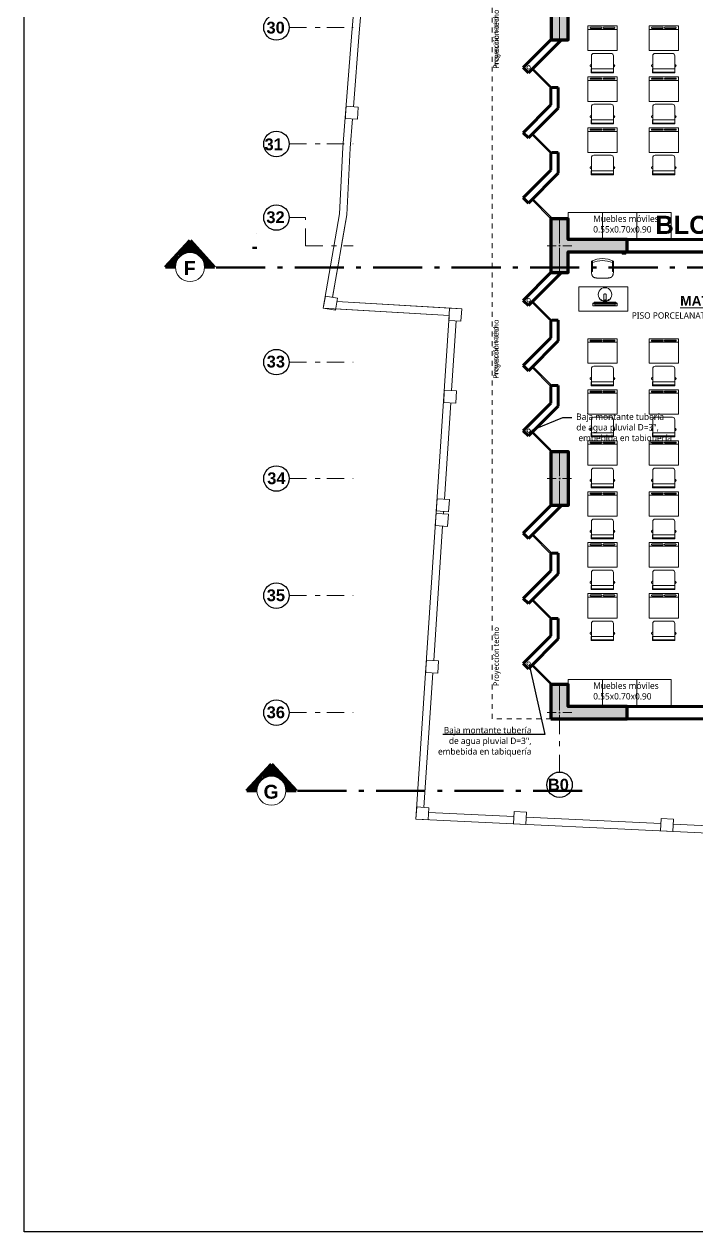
# Model space of a CAD drawing. Header units: metres. Extents: x 28 to 239, y -1 to 113.
# Drawn here: x 27.71 to 41.4, y 22.91 to 47.55 of the extents above; entities that cross this region are included whole.
import ezdxf
from ezdxf import colors
from ezdxf.entities.mleader import LeaderData, LeaderLine
from ezdxf.enums import TextEntityAlignment as Align
from ezdxf.math import Vec2, Vec3

# ---------------------------------------------------------------- set-up
doc = ezdxf.new("R2010")
doc.units = ezdxf.units.M
doc.set_wipeout_variables(frame=1)
for name, pattern in [('1CORTE', [1.5, 1, -0.25, 0, -0.25]), ('ACAD_ISO04W100', [30, 24, -3, 0, -3]), ('DASHED2', [0.375, 0.25, -0.125]), ('Dot & Dashed', [0.670278, 0.352778, -0.176389, 0, -0.141111]), ('HIDDEN2', [0.1875, 0.125, -0.0625])]:
    doc.linetypes.add(name, pattern=pattern)
for name, color, linetype, lineweight in [('1', 7, 'Continuous', 5), ('AA. Proyeccion Corte', 10, '1CORTE', 50), ('COLUMNAS 50', 32, 'Continuous', 70), ('CORTE_EJE', 31, 'ACAD_ISO04W100', 80), ('Cotas varias El', 253, 'Continuous', 13), ('Equipamiento SR', 23, 'Continuous', 0), ('GRAFO 0 BLANCO', 7, 'Continuous', 0), ('GRAFO 4', 7, 'Continuous', 30), ('GRAFO01', 7, 'Continuous', 0), ('I.S. CANALETAS', 12, 'Continuous', 0), ('letras sr', 7, 'Continuous', 5), ('Muros el', 144, 'Continuous', 60), ('proyecciones', 1, 'DASHED2', 5), ('Structural - Bearing_Pen_No__20', 1, 'Continuous', 0), ('TEXTOS-SUBTITULO', 7, 'Continuous', 30), ('Vanos', 140, 'Continuous', 5)]:
    doc.layers.add(name, color=color, linetype=linetype, lineweight=lineweight)
doc.styles.add('Generales', font='trebuc.ttf', dxfattribs={"height": 0.1})
doc.styles.add('GENERATED_STYLE_1', font='arialbd.ttf')
doc.styles.add('Santa Rosa 1 50', font='trebuc.ttf')
doc.styles.add('TURBO_BASS', font='swisseb.ttf')

# ---------------------------------------------------------------- blocks, each defined once
blk = doc.blocks.new('Picture 18')
at = {"layer": 'Equipamiento SR', "linetype": 'Continuous'}
for p, q in [((0.075, 0), (0, 0)), ((0, 0), (0, -0.05)), ((4.125, 0), (0.075, 0)), ((0.075, 0), (0.075, -0.03)), ((0.075, -0.05), (0.075, 0)), ((4.125, -0.03), (4.125, 0)), ((4.2, 0), (4.125, 0)), ((4.125, 0), (4.125, -0.05)), ((4.2, -0.05), (4.2, 0)), ((0, -0.05), (0.075, -0.05)), ((0.075, -0.03), (4.125, -0.03)), ((4.125, -0.05), (4.2, -0.05))]:
    blk.add_line(p, q, dxfattribs=at)
blk = doc.blocks.new('Columna 1.10 x0.30')
at = {"true_color": 0xc7c8ca}
h = blk.add_hatch(color=9, dxfattribs=at)
h.dxf.hatch_style = 1
h.paths.add_polyline_path([(-234.849, 113.807), (-235.949, 113.807), (-235.949, 113.457), (-234.849, 113.457)])
h.paths.add_polyline_path([(-235.391, 113.632, -1), (-235.408, 113.632, -1)], flags=16)
at = {"layer": 'COLUMNAS 50', "color": 1, "linetype": 'Continuous', "lineweight": 5}
for p, q in [((-235.399, 113.873), (-235.399, 113.693)), ((-235.974, 113.632), (-235.444, 113.632)), ((-234.824, 113.632), (-235.354, 113.632)), ((-235.399, 113.562), (-235.399, 113.382))]:
    blk.add_line(p, q, dxfattribs=at)
at = {"layer": 'COLUMNAS 50', "linetype": 'Continuous'}
blk.add_lwpolyline([(-235.949, 113.457), (-234.849, 113.457), (-234.849, 113.807), (-235.949, 113.807)], close=True, dxfattribs=at)
at = {"layer": 'COLUMNAS 50', "color": 1, "linetype": 'Continuous', "lineweight": 5}
blk.add_circle((-235.399, 113.632), 0.00871, dxfattribs=at)
blk.add_point((-235.399, 113.632), dxfattribs=at)
blk = doc.blocks.new('Columna tipo 3')
at = {"true_color": 0x939598}
h = blk.add_hatch(color=252, dxfattribs=at)
h.dxf.hatch_style = 1
h.paths.add_polyline_path([(-235.085, 45.074), (-235.785, 45.074), (-235.785, 43.524), (-235.535, 43.524), (-235.535, 44.724), (-235.085, 44.724)])
h.paths.add_polyline_path([(-235.668, 44.899, -1), (-235.651, 44.899, -1)], flags=16)
at = {"layer": 'COLUMNAS 50', "linetype": 'Continuous'}
blk.add_lwpolyline([(-235.785, 45.074), (-235.785, 43.524), (-235.535, 43.524), (-235.535, 44.724), (-235.085, 44.724), (-235.085, 45.074)], close=True, dxfattribs=at)
at = {"layer": 'Structural - Bearing_Pen_No__20', "linetype": 'Continuous'}
for p, q in [((-235.66, 44.969), (-235.66, 45.149)), ((-235.705, 44.899), (-235.885, 44.899)), ((-235.085, 44.899), (-235.615, 44.899)), ((-235.66, 44.829), (-235.66, 44.649))]:
    blk.add_line(p, q, dxfattribs=at)
blk.add_circle((-235.66, 44.899), 0.00871, dxfattribs=at)
blk.add_point((-235.66, 44.899), dxfattribs=at)
blk = doc.blocks.new('Columna tipo T')
at = {"true_color": 0x939598}
h = blk.add_hatch(color=252, dxfattribs=at)
h.dxf.hatch_style = 1
h.paths.add_polyline_path([(-221.26, 44.724), (-220.835, 44.724), (-220.835, 45.074), (-221.935, 45.074), (-221.935, 44.724), (-221.51, 44.724), (-221.51, 43.524), (-221.26, 43.524)])
h.paths.add_polyline_path([(-221.393, 44.899, -1), (-221.376, 44.899, -1)], flags=16)
at = {"layer": 'COLUMNAS 50', "linetype": 'Continuous'}
blk.add_lwpolyline([(-221.26, 43.524), (-221.51, 43.524), (-221.51, 44.724), (-221.935, 44.724), (-221.935, 45.074), (-220.835, 45.074), (-220.835, 44.724), (-221.26, 44.724)], close=True, dxfattribs=at)
at = {"layer": 'Structural - Bearing_Pen_No__20', "linetype": 'Continuous'}
for p, q in [((-221.385, 44.969), (-221.385, 45.149)), ((-221.96, 44.899), (-221.43, 44.899)), ((-220.81, 44.899), (-221.34, 44.899)), ((-221.385, 44.649), (-221.385, 44.829))]:
    blk.add_line(p, q, dxfattribs=at)
blk.add_circle((-221.385, 44.899), 0.00871, dxfattribs=at)
blk.add_point((-221.385, 44.899), dxfattribs=at)
blk = doc.blocks.new('School Desk 2')
at = {"layer": 'Equipamiento SR', "linetype": 'Continuous'}
for p, q in [((-0.12, 0.248), (-0.124, 0.246)), ((-0.117, 0.249), (-0.12, 0.248)), ((-0.113, 0.25), (-0.117, 0.249)), ((-0.109, 0.25), (-0.113, 0.25)), ((-0.106, 0.249), (-0.109, 0.25)), ((-0.102, 0.248), (-0.106, 0.249)), ((-0.099, 0.246), (-0.102, 0.248)), ((0.2, 0.302), (0.7, 0.302)), ((0.2, -0.298), (0.2, 0.302)), ((0.629, 0.302), (0.629, -0.298)), ((0.651, 0.246), (0.652, 0.248)), ((0.652, 0.248), (0.653, 0.25)), ((0.653, 0.25), (0.654, 0.251)), ((0.654, 0.251), (0.655, 0.253)), ((0.655, 0.253), (0.657, 0.254)), ((0.657, 0.254), (0.659, 0.255)), ((0.659, 0.255), (0.661, 0.255)), ((0.661, 0.255), (0.663, 0.255)), ((0.663, 0.255), (0.664, 0.255)), ((0.664, 0.255), (0.666, 0.254)), ((0.666, 0.254), (0.668, 0.253)), ((0.668, 0.253), (0.669, 0.251)), ((0.669, 0.251), (0.67, 0.25)), ((0.67, 0.25), (0.671, 0.248)), ((0.671, 0.248), (0.672, 0.246)), ((0.7, 0.302), (0.7, -0.298)), ((-0.241, 0.228), (-0.259, 0.228)), ((-0.259, 0.228), (-0.259, -0.228)), ((-0.177, 0.228), (-0.241, 0.228)), ((-0.241, 0.228), (-0.241, -0.228)), ((-0.177, 0.228), (-0.177, -0.228)), ((-0.132, 0.231), (-0.133, 0.228)), ((-0.131, 0.236), (-0.132, 0.231)), ((-0.129, 0.239), (-0.131, 0.236)), ((-0.127, 0.243), (-0.129, 0.239)), ((-0.124, 0.246), (-0.127, 0.243)), ((-0.096, 0.243), (-0.099, 0.246)), ((-0.093, 0.239), (-0.096, 0.243)), ((-0.092, 0.238), (-0.093, 0.239)), ((-0.088, 0.228), (-0.092, 0.238)), ((0.651, 0.243), (0.651, 0.246)), ((0.651, 0.242), (0.651, 0.243)), ((0.651, 0.027), (0.651, 0.242)), ((0.651, 0.026), (0.651, 0.027)), ((0.651, 0.024), (0.651, 0.026)), ((0.652, 0.022), (0.651, 0.024)), ((0.653, 0.02), (0.652, 0.022)), ((0.654, 0.018), (0.653, 0.02)), ((0.655, 0.017), (0.654, 0.018)), ((0.657, 0.016), (0.655, 0.017)), ((0.659, 0.015), (0.657, 0.016)), ((0.661, 0.014), (0.659, 0.015)), ((0.663, 0.014), (0.661, 0.014)), ((0.664, 0.015), (0.663, 0.014)), ((0.666, 0.016), (0.664, 0.015)), ((0.668, 0.017), (0.666, 0.016)), ((0.669, 0.018), (0.668, 0.017)), ((0.67, 0.02), (0.669, 0.018)), ((0.671, 0.022), (0.67, 0.02)), ((0.672, 0.024), (0.671, 0.022)), ((0.672, 0.246), (0.672, 0.243)), ((0.672, 0.243), (0.672, 0.242)), ((0.672, 0.242), (0.672, 0.027)), ((0.672, 0.027), (0.672, 0.026)), ((0.672, 0.026), (0.672, 0.024)), ((0.7, -0.226), (0.7, 0.23)), ((-0.241, -0.228), (-0.259, -0.228)), ((-0.177, -0.228), (-0.241, -0.228)), ((-0.133, -0.228), (-0.132, -0.231)), ((-0.132, -0.231), (-0.131, -0.236)), ((-0.131, -0.236), (-0.129, -0.239)), ((-0.129, -0.239), (-0.127, -0.243)), ((-0.127, -0.243), (-0.124, -0.246)), ((-0.124, -0.246), (-0.12, -0.248)), ((-0.102, -0.248), (-0.099, -0.246)), ((-0.099, -0.246), (-0.096, -0.243)), ((-0.096, -0.243), (-0.093, -0.239)), ((-0.093, -0.239), (-0.092, -0.238)), ((-0.092, -0.238), (-0.088, -0.228)), ((0.651, -0.02), (0.652, -0.018)), ((0.651, -0.023), (0.651, -0.02)), ((0.651, -0.024), (0.651, -0.023)), ((0.651, -0.239), (0.651, -0.024)), ((0.651, -0.24), (0.651, -0.239)), ((0.651, -0.242), (0.651, -0.24)), ((0.652, -0.244), (0.651, -0.242)), ((0.652, -0.018), (0.653, -0.016)), ((0.653, -0.246), (0.652, -0.244)), ((0.653, -0.016), (0.654, -0.015)), ((0.654, -0.248), (0.653, -0.246)), ((0.654, -0.015), (0.655, -0.013)), ((0.655, -0.013), (0.657, -0.012)), ((0.657, -0.012), (0.659, -0.011)), ((0.659, -0.011), (0.661, -0.011)), ((0.661, -0.011), (0.663, -0.011)), ((0.663, -0.011), (0.664, -0.011)), ((0.664, -0.011), (0.666, -0.012)), ((0.666, -0.012), (0.668, -0.013)), ((0.668, -0.013), (0.669, -0.015)), ((0.669, -0.015), (0.67, -0.016)), ((0.67, -0.246), (0.669, -0.248)), ((0.67, -0.016), (0.671, -0.018)), ((0.671, -0.244), (0.67, -0.246)), ((0.671, -0.018), (0.672, -0.02)), ((0.672, -0.242), (0.671, -0.244)), ((0.672, -0.02), (0.672, -0.023)), ((0.672, -0.023), (0.672, -0.024)), ((0.672, -0.024), (0.672, -0.239)), ((0.672, -0.239), (0.672, -0.24)), ((0.672, -0.24), (0.672, -0.242)), ((-0.12, -0.248), (-0.117, -0.249)), ((-0.117, -0.249), (-0.113, -0.25)), ((-0.113, -0.25), (-0.109, -0.25)), ((-0.109, -0.25), (-0.106, -0.249)), ((-0.106, -0.249), (-0.102, -0.248)), ((0.7, -0.298), (0.2, -0.298)), ((0.629, -0.283), (0.629, -0.283)), ((0.655, -0.249), (0.654, -0.248)), ((0.657, -0.25), (0.655, -0.249)), ((0.659, -0.251), (0.657, -0.25)), ((0.661, -0.252), (0.659, -0.251)), ((0.663, -0.252), (0.661, -0.252)), ((0.664, -0.251), (0.663, -0.252)), ((0.666, -0.25), (0.664, -0.251)), ((0.668, -0.249), (0.666, -0.25)), ((0.669, -0.248), (0.668, -0.249))]:
    blk.add_line(p, q, dxfattribs=at)
blk.add_lwpolyline([(-0.259, 0.225), (0.091, 0.225, -0.414214), (0.141, 0.175), (0.141, -0.175, -0.414214), (0.091, -0.225), (-0.259, -0.225), (-0.259, 0.225)], format="xyb", dxfattribs=at)
blk = doc.blocks.new('A$C0C667B88')
at = {"layer": 'Equipamiento SR'}
for p, q in [((0.04, 0.745), (0.265, 0.745)), ((0.049, 0.765), (0.159, 0.765)), ((0.135, 0.765), (0.265, 0.765)), ((0.16, 0.765), (0.265, 0.765)), ((0.265, 0.765), (0.265, 0.745)), ((0.04, 0.335), (0.265, 0.335)), ((0.049, 0.315), (0.159, 0.315)), ((0.135, 0.315), (0.265, 0.315)), ((0.16, 0.315), (0.265, 0.315)), ((0.265, 0.335), (0.265, 0.315))]:
    blk.add_line(p, q, dxfattribs=at)
for points in [[(0.4, 0.54), (0.4, 0.553), (0.4, 0.566), (0.399, 0.579), (0.399, 0.591), (0.399, 0.603), (0.398, 0.614), (0.397, 0.625), (0.397, 0.635), (0.396, 0.643), (0.395, 0.651), (0.395, 0.658), (0.394, 0.665), (0.393, 0.671), (0.392, 0.676), (0.391, 0.681), (0.39, 0.685), (0.39, 0.69), (0.389, 0.694), (0.388, 0.697), (0.387, 0.701), (0.386, 0.704), (0.385, 0.707), (0.383, 0.71), (0.382, 0.713), (0.381, 0.716), (0.379, 0.718), (0.378, 0.72), (0.376, 0.723), (0.375, 0.725), (0.373, 0.727), (0.371, 0.729), (0.37, 0.731), (0.368, 0.733), (0.366, 0.735), (0.364, 0.737), (0.361, 0.739), (0.359, 0.741), (0.356, 0.743), (0.352, 0.745), (0.349, 0.747), (0.344, 0.749), (0.339, 0.751), (0.333, 0.754), (0.324, 0.756), (0.314, 0.758), (0.301, 0.761), (0.285, 0.763), (0.265, 0.765)], [(0.4, 0.54), (0.4, 0.527), (0.4, 0.514), (0.399, 0.502), (0.399, 0.489), (0.399, 0.477), (0.398, 0.466), (0.397, 0.456), (0.397, 0.446), (0.396, 0.437), (0.395, 0.429), (0.395, 0.422), (0.394, 0.416), (0.393, 0.41), (0.392, 0.405), (0.391, 0.4), (0.39, 0.395), (0.39, 0.391), (0.389, 0.387), (0.388, 0.383), (0.387, 0.38), (0.386, 0.376), (0.385, 0.373), (0.383, 0.37), (0.382, 0.368), (0.381, 0.365), (0.379, 0.363), (0.378, 0.36), (0.376, 0.358), (0.375, 0.356), (0.373, 0.354), (0.371, 0.352), (0.37, 0.35), (0.368, 0.348), (0.366, 0.346), (0.364, 0.344), (0.361, 0.342), (0.359, 0.34), (0.356, 0.338), (0.352, 0.336), (0.349, 0.334), (0.344, 0.332), (0.339, 0.329), (0.333, 0.327), (0.324, 0.325), (0.314, 0.322), (0.301, 0.32), (0.285, 0.318), (0.265, 0.315)]]:
    blk.add_lwpolyline(points, dxfattribs=at)
for centre, start, end in [((0.54, 0.54), 155.3885, 204.6115), ((0.58, 0.54), 157.7008, 202.2992)]:
    blk.add_arc(centre, 0.54, start, end, dxfattribs=at)
blk = doc.blocks.new('A$C3689293D')
at = {"layer": 'Equipamiento SR'}
for p, q in [((0.95, 0.7), (0.05, 0.7)), ((0.221, 0.584), (0.222, 0.585)), ((0.221, 0.583), (0.221, 0.584)), ((0.221, 0.583), (0.221, 0.549)), ((0.221, 0.536), (0.221, 0.549)), ((0.221, 0.549), (0.221, 0.548)), ((0.221, 0.548), (0.222, 0.547)), ((0.221, 0.536), (0.221, 0.535)), ((0.221, 0.535), (0.222, 0.534)), ((0.222, 0.585), (0.225, 0.585)), ((0.222, 0.547), (0.225, 0.546)), ((0.222, 0.534), (0.225, 0.533)), ((0.225, 0.585), (0.228, 0.586)), ((0.225, 0.546), (0.228, 0.545)), ((0.225, 0.533), (0.228, 0.533)), ((0.228, 0.586), (0.232, 0.587)), ((0.228, 0.545), (0.232, 0.544)), ((0.228, 0.533), (0.232, 0.532)), ((0.232, 0.587), (0.237, 0.588)), ((0.232, 0.544), (0.237, 0.544)), ((0.232, 0.532), (0.237, 0.531)), ((0.237, 0.588), (0.242, 0.588)), ((0.237, 0.544), (0.242, 0.543)), ((0.237, 0.531), (0.242, 0.53)), ((0.242, 0.588), (0.249, 0.589)), ((0.242, 0.543), (0.249, 0.543)), ((0.242, 0.53), (0.248, 0.53)), ((0.248, 0.517), (0.248, 0.53)), ((0.248, 0.53), (0.249, 0.53)), ((0.248, 0.517), (0.249, 0.517)), ((0.249, 0.589), (0.255, 0.589)), ((0.249, 0.543), (0.255, 0.542)), ((0.249, 0.53), (0.255, 0.53)), ((0.249, 0.517), (0.249, 0.516)), ((0.249, 0.516), (0.25, 0.516)), ((0.25, 0.516), (0.252, 0.515)), ((0.252, 0.515), (0.254, 0.515)), ((0.254, 0.515), (0.256, 0.515)), ((0.255, 0.589), (0.262, 0.59)), ((0.255, 0.542), (0.262, 0.542)), ((0.255, 0.53), (0.262, 0.529)), ((0.256, 0.515), (0.259, 0.514)), ((0.259, 0.514), (0.262, 0.514)), ((0.262, 0.59), (0.27, 0.59)), ((0.262, 0.585), (0.673, 0.585)), ((0.262, 0.585), (0.262, 0.578)), ((0.262, 0.578), (0.673, 0.578)), ((0.262, 0.578), (0.262, 0.577)), ((0.262, 0.577), (0.27, 0.577)), ((0.262, 0.577), (0.262, 0.577)), ((0.262, 0.577), (0.262, 0.573)), ((0.265, 0.573), (0.262, 0.573)), ((0.262, 0.573), (0.262, 0.547)), ((0.262, 0.547), (0.673, 0.547)), ((0.262, 0.542), (0.27, 0.542)), ((0.262, 0.529), (0.27, 0.529)), ((0.262, 0.514), (0.265, 0.514)), ((0.269, 0.574), (0.265, 0.573)), ((0.265, 0.514), (0.269, 0.514)), ((0.272, 0.574), (0.269, 0.574)), ((0.269, 0.514), (0.272, 0.514)), ((0.27, 0.59), (0.276, 0.59)), ((0.27, 0.577), (0.276, 0.577)), ((0.27, 0.542), (0.276, 0.542)), ((0.27, 0.529), (0.276, 0.529)), ((0.276, 0.574), (0.272, 0.574)), ((0.272, 0.514), (0.276, 0.514)), ((0.276, 0.59), (0.66, 0.59)), ((0.276, 0.577), (0.66, 0.577)), ((0.66, 0.574), (0.276, 0.574)), ((0.276, 0.542), (0.66, 0.542)), ((0.276, 0.529), (0.66, 0.529)), ((0.276, 0.514), (0.462, 0.514)), ((0.4, 0.479), (0.433, 0.493)), ((0.433, 0.493), (0.462, 0.497)), ((0.458, 0.494), (0.455, 0.492)), ((0.458, 0.494), (0.462, 0.495)), ((0.462, 0.497), (0.462, 0.514)), ((0.462, 0.514), (0.475, 0.514)), ((0.462, 0.495), (0.462, 0.497)), ((0.462, 0.491), (0.462, 0.495)), ((0.475, 0.514), (0.66, 0.514)), ((0.475, 0.514), (0.475, 0.497)), ((0.475, 0.497), (0.475, 0.495)), ((0.475, 0.497), (0.505, 0.493)), ((0.477, 0.494), (0.475, 0.495)), ((0.475, 0.495), (0.475, 0.49)), ((0.481, 0.492), (0.477, 0.494)), ((0.505, 0.493), (0.539, 0.479)), ((0.666, 0.59), (0.66, 0.59)), ((0.666, 0.577), (0.66, 0.577)), ((0.66, 0.574), (0.663, 0.574)), ((0.666, 0.542), (0.66, 0.542)), ((0.666, 0.529), (0.66, 0.529)), ((0.663, 0.514), (0.66, 0.514)), ((0.663, 0.574), (0.667, 0.574)), ((0.667, 0.514), (0.663, 0.514)), ((0.673, 0.59), (0.666, 0.59)), ((0.673, 0.577), (0.666, 0.577)), ((0.673, 0.542), (0.666, 0.542)), ((0.673, 0.529), (0.666, 0.529)), ((0.667, 0.574), (0.67, 0.573)), ((0.67, 0.514), (0.667, 0.514)), ((0.67, 0.573), (0.673, 0.573)), ((0.673, 0.514), (0.67, 0.514)), ((0.68, 0.589), (0.673, 0.59)), ((0.673, 0.585), (0.673, 0.578)), ((0.673, 0.577), (0.673, 0.578)), ((0.673, 0.577), (0.673, 0.577)), ((0.673, 0.573), (0.673, 0.577)), ((0.673, 0.547), (0.673, 0.573)), ((0.68, 0.542), (0.673, 0.542)), ((0.68, 0.53), (0.673, 0.529)), ((0.677, 0.514), (0.673, 0.514)), ((0.679, 0.515), (0.677, 0.514)), ((0.682, 0.515), (0.679, 0.515)), ((0.687, 0.589), (0.68, 0.589)), ((0.687, 0.543), (0.68, 0.542)), ((0.687, 0.53), (0.68, 0.53)), ((0.684, 0.515), (0.682, 0.515)), ((0.685, 0.516), (0.684, 0.515)), ((0.686, 0.516), (0.685, 0.516)), ((0.687, 0.517), (0.686, 0.516)), ((0.693, 0.588), (0.687, 0.589)), ((0.693, 0.543), (0.687, 0.543)), ((0.687, 0.517), (0.687, 0.53)), ((0.693, 0.53), (0.687, 0.53)), ((0.687, 0.53), (0.687, 0.53)), ((0.687, 0.517), (0.687, 0.517)), ((0.699, 0.588), (0.693, 0.588)), ((0.699, 0.544), (0.693, 0.543)), ((0.699, 0.531), (0.693, 0.53)), ((0.704, 0.587), (0.699, 0.588)), ((0.704, 0.544), (0.699, 0.544)), ((0.704, 0.532), (0.699, 0.531)), ((0.708, 0.586), (0.704, 0.587)), ((0.708, 0.545), (0.704, 0.544)), ((0.708, 0.533), (0.704, 0.532)), ((0.711, 0.585), (0.708, 0.586)), ((0.711, 0.546), (0.708, 0.545)), ((0.711, 0.533), (0.708, 0.533)), ((0.713, 0.585), (0.711, 0.585)), ((0.713, 0.547), (0.711, 0.546)), ((0.713, 0.534), (0.711, 0.533)), ((0.714, 0.584), (0.713, 0.585)), ((0.714, 0.548), (0.713, 0.547)), ((0.714, 0.535), (0.713, 0.534)), ((0.714, 0.583), (0.714, 0.584)), ((0.714, 0.583), (0.714, 0.549)), ((0.714, 0.536), (0.714, 0.549)), ((0.714, 0.549), (0.714, 0.548)), ((0.714, 0.536), (0.714, 0.535)), ((0.33, 0.359), (0.335, 0.395)), ((0.335, 0.323), (0.33, 0.359)), ((0.335, 0.395), (0.349, 0.428)), ((0.349, 0.289), (0.335, 0.323)), ((0.349, 0.428), (0.371, 0.457)), ((0.371, 0.26), (0.349, 0.289)), ((0.4, 0.479), (0.371, 0.457)), ((0.4, 0.238), (0.371, 0.26)), ((0.396, 0.466), (0.397, 0.466)), ((0.396, 0.465), (0.396, 0.466)), ((0.396, 0.464), (0.396, 0.465)), ((0.396, 0.464), (0.396, 0.464)), ((0.397, 0.463), (0.396, 0.464)), ((0.397, 0.467), (0.398, 0.468)), ((0.397, 0.466), (0.397, 0.467)), ((0.398, 0.462), (0.397, 0.463)), ((0.397, 0.463), (0.397, 0.463)), ((0.398, 0.469), (0.399, 0.47)), ((0.398, 0.468), (0.398, 0.469)), ((0.399, 0.462), (0.398, 0.462)), ((0.399, 0.47), (0.4, 0.471)), ((0.4, 0.462), (0.399, 0.462)), ((0.4, 0.471), (0.401, 0.472)), ((0.401, 0.462), (0.4, 0.462)), ((0.401, 0.472), (0.402, 0.472)), ((0.402, 0.463), (0.401, 0.462)), ((0.402, 0.472), (0.403, 0.473)), ((0.402, 0.472), (0.403, 0.473)), ((0.403, 0.463), (0.402, 0.463)), ((0.435, 0.486), (0.403, 0.473)), ((0.404, 0.463), (0.403, 0.463)), ((0.405, 0.464), (0.404, 0.463)), ((0.407, 0.464), (0.405, 0.464)), ((0.407, 0.465), (0.407, 0.464)), ((0.451, 0.488), (0.435, 0.486)), ((0.437, 0.477), (0.444, 0.478)), ((0.444, 0.478), (0.443, 0.473)), ((0.443, 0.365), (0.443, 0.473)), ((0.443, 0.365), (0.444, 0.361)), ((0.446, 0.482), (0.444, 0.478)), ((0.447, 0.356), (0.444, 0.361)), ((0.446, 0.482), (0.452, 0.489)), ((0.447, 0.356), (0.452, 0.35)), ((0.45, 0.486), (0.452, 0.489)), ((0.45, 0.486), (0.45, 0.482)), ((0.45, 0.482), (0.45, 0.479)), ((0.452, 0.475), (0.45, 0.479)), ((0.452, 0.489), (0.455, 0.492)), ((0.456, 0.473), (0.452, 0.475)), ((0.456, 0.347), (0.452, 0.35)), ((0.46, 0.471), (0.456, 0.473)), ((0.46, 0.345), (0.456, 0.347)), ((0.464, 0.469), (0.46, 0.471)), ((0.464, 0.344), (0.46, 0.345)), ((0.463, 0.489), (0.462, 0.487)), ((0.463, 0.489), (0.462, 0.488)), ((0.462, 0.488), (0.462, 0.487)), ((0.464, 0.469), (0.469, 0.469)), ((0.469, 0.343), (0.464, 0.344)), ((0.469, 0.469), (0.474, 0.47)), ((0.469, 0.343), (0.474, 0.344)), ((0.475, 0.487), (0.474, 0.485)), ((0.474, 0.485), (0.475, 0.486)), ((0.474, 0.47), (0.479, 0.471)), ((0.474, 0.344), (0.479, 0.346)), ((0.475, 0.486), (0.475, 0.487)), ((0.479, 0.471), (0.482, 0.473)), ((0.479, 0.346), (0.482, 0.348)), ((0.485, 0.49), (0.481, 0.492)), ((0.482, 0.473), (0.485, 0.476)), ((0.482, 0.348), (0.485, 0.351)), ((0.487, 0.487), (0.485, 0.49)), ((0.485, 0.49), (0.49, 0.483)), ((0.485, 0.476), (0.487, 0.48)), ((0.491, 0.357), (0.485, 0.351)), ((0.486, 0.488), (0.503, 0.486)), ((0.487, 0.483), (0.487, 0.487)), ((0.487, 0.48), (0.487, 0.483)), ((0.493, 0.479), (0.49, 0.483)), ((0.493, 0.362), (0.491, 0.357)), ((0.494, 0.474), (0.493, 0.479)), ((0.501, 0.477), (0.493, 0.478)), ((0.494, 0.367), (0.493, 0.362)), ((0.494, 0.367), (0.494, 0.474)), ((0.503, 0.486), (0.535, 0.473)), ((0.531, 0.465), (0.532, 0.464)), ((0.532, 0.464), (0.533, 0.464)), ((0.533, 0.464), (0.534, 0.463)), ((0.534, 0.463), (0.535, 0.463)), ((0.536, 0.472), (0.535, 0.473)), ((0.535, 0.463), (0.537, 0.463)), ((0.537, 0.472), (0.536, 0.472)), ((0.538, 0.471), (0.537, 0.472)), ((0.537, 0.463), (0.538, 0.462)), ((0.539, 0.47), (0.538, 0.471)), ((0.538, 0.462), (0.539, 0.462)), ((0.539, 0.479), (0.568, 0.457)), ((0.54, 0.469), (0.539, 0.47)), ((0.539, 0.462), (0.54, 0.462)), ((0.568, 0.26), (0.539, 0.238)), ((0.541, 0.468), (0.54, 0.469)), ((0.54, 0.462), (0.541, 0.463)), ((0.54, 0.462), (0.54, 0.462)), ((0.541, 0.467), (0.541, 0.468)), ((0.542, 0.466), (0.541, 0.467)), ((0.541, 0.463), (0.542, 0.463)), ((0.542, 0.466), (0.542, 0.466)), ((0.542, 0.465), (0.542, 0.466)), ((0.542, 0.464), (0.542, 0.465)), ((0.542, 0.464), (0.542, 0.464)), ((0.542, 0.463), (0.542, 0.464)), ((0.568, 0.457), (0.59, 0.428)), ((0.59, 0.289), (0.568, 0.26)), ((0.59, 0.428), (0.604, 0.395)), ((0.604, 0.323), (0.59, 0.289)), ((0.604, 0.395), (0.608, 0.359)), ((0.608, 0.359), (0.604, 0.323)), ((0.4, 0.238), (0.433, 0.224)), ((0.469, 0.219), (0.433, 0.224)), ((0.469, 0.219), (0.505, 0.224)), ((0.539, 0.238), (0.505, 0.224))]:
    blk.add_line(p, q, dxfattribs=at)
blk.add_lwpolyline([(1, 0.7), (0, 0.7), (0, 0.2), (1, 0.2), (1, 0.7)], dxfattribs=at)

msp = doc.modelspace()

# ---------------------------------------------------------------- hatches: boundary and pattern name
at = {"layer": '1', "lineweight": 5}
h = msp.add_hatch(dxfattribs=at)
h.set_pattern_fill('_USER,_O', scale=0.02, angle=810, pattern_type=0)
h.set_pattern_definition([(90.373563, (182.20707, -13.776203), (0.019999575, 0.000130397), [])])
h.paths.add_polyline_path([(31.095, 42.885, -0.414214), (31.389, 42.587), (31.595, 42.586), (31.096, 43.131), (30.59, 42.592), (30.797, 42.591, -0.414214)])
h = msp.add_hatch(dxfattribs=at)
h.set_pattern_fill('_USER,_O', scale=0.02, angle=810, pattern_type=0)
h.set_pattern_definition([(90.373563, (182.20707, -13.776203), (0.019999575, 0.000130397), [])])
h.paths.add_polyline_path([(31.095, 42.885, -0.414214), (31.389, 42.587), (31.595, 42.586), (31.096, 43.131), (30.59, 42.592), (30.797, 42.591, -0.414214)])
h = msp.add_hatch(dxfattribs=at)
h.set_pattern_fill('_USER,_O', scale=0.02, angle=810, pattern_type=0)
h.set_pattern_definition([(90.373563, (183.865862, -24.457452), (0.019999575, 0.000130397), [])])
h.paths.add_polyline_path([(32.754, 32.204, -0.414214), (33.048, 31.906), (33.254, 31.905), (32.755, 32.449), (32.249, 31.911), (32.456, 31.91, -0.414214)])
h = msp.add_hatch(dxfattribs=at)
h.set_pattern_fill('_USER,_O', scale=0.02, angle=810, pattern_type=0)
h.set_pattern_definition([(90.373563, (183.865862, -24.457452), (0.019999575, 0.000130397), [])])
h.paths.add_polyline_path([(32.754, 32.204, -0.414214), (33.048, 31.906), (33.254, 31.905), (32.755, 32.449), (32.249, 31.911), (32.456, 31.91, -0.414214)])

# ---------------------------------------------------------------- linework, layer by layer
at = {"color": 7}
msp.add_lwpolyline([(27.712, 112.912), (147.712, 112.912), (147.712, 22.912), (27.712, 22.912), (27.712, 112.912)], dxfattribs=at)
at = {"layer": '1', "color": 7}
for centre in [(31.093, 42.591), (31.093, 42.591), (32.752, 31.91), (32.752, 31.91)]:
    msp.add_circle(centre, 0.296, dxfattribs=at)
at = {"layer": 'AA. Proyeccion Corte', "color": 7}
for p, q in [((32.456, 43.286), (32.456, 43.286)), ((32.456, 42.986), (32.366, 42.986)), ((42.226, 42.586), (31.389, 42.586)), ((39.085, 31.905), (33.048, 31.905))]:
    msp.add_line(p, q, dxfattribs=at)
at = {"layer": 'CORTE_EJE', "color": 7, "linetype": 'ACAD_ISO04W100', "ltscale": 0.8}
for points in [[(30.797, 42.591), (30.59, 42.592), (31.096, 43.131), (31.595, 42.586), (31.389, 42.587)], [(30.797, 42.591), (30.59, 42.592), (31.096, 43.131), (31.595, 42.586), (31.389, 42.587)], [(32.456, 31.91), (32.249, 31.911), (32.755, 32.449), (33.254, 31.905), (33.048, 31.906)], [(32.456, 31.91), (32.249, 31.911), (32.755, 32.449), (33.254, 31.905), (33.048, 31.906)]]:
    msp.add_lwpolyline(points, dxfattribs=at)
at = {"layer": 'Cotas varias El', "linetype": 'Dot & Dashed'}
for p, q in [((33.114, 47.478), (34.419, 47.478)), ((33.114, 45.103), (34.419, 45.103)), ((33.449, 43.028), (34.419, 43.028)), ((33.114, 40.653), (34.419, 40.653)), ((33.114, 38.278), (34.419, 38.278)), ((33.114, 35.89), (34.419, 35.89)), ((33.114, 33.503), (34.419, 33.503)), ((38.625, 32.292), (38.625, 33.597))]:
    msp.add_line(p, q, dxfattribs=at)
msp.add_lwpolyline([(33.449, 43.028), (33.449, 43.601), (33.114, 43.601)], dxfattribs=at)
at = {"layer": 'Equipamiento SR'}
for points in [[(38.8, 43.153), (38.8, 43.703), (39.5, 43.703), (39.5, 43.153), (38.8, 43.153)], [(39.5, 43.153), (39.5, 43.703), (40.2, 43.703), (40.2, 43.153), (39.5, 43.153)], [(40.2, 43.153), (40.2, 43.703), (40.9, 43.703), (40.9, 43.153), (40.2, 43.153)], [(38.8, 33.628), (38.8, 34.178), (39.5, 34.178), (39.5, 33.628), (38.8, 33.628)], [(39.5, 33.628), (39.5, 34.178), (40.2, 34.178), (40.2, 33.628), (39.5, 33.628)], [(40.2, 33.628), (40.2, 34.178), (40.9, 34.178), (40.9, 33.628), (40.2, 33.628)]]:
    msp.add_lwpolyline(points, dxfattribs=at)
at = {"layer": 'GRAFO 0 BLANCO', "linetype": 'Continuous'}
for p, q in [((34.391, 47.378), (34.69, 50.828)), ((34.391, 47.378), (34.69, 50.828)), ((34.541, 47.366), (34.648, 48.602)), ((34.138, 43.675), (34.208, 45.029)), ((34.138, 43.675), (34.208, 45.029)), ((34.287, 43.658), (34.358, 45.019))]:
    msp.add_line(p, q, dxfattribs=at)
at = {"layer": 'GRAFO 0 BLANCO', "color": 7, "linetype": 'Continuous'}
for points in [[(34.181, 43.035), (34.287, 43.658), (34.358, 45.019), (34.404, 45.613)], [(34, 41.976), (34.139, 42.789)], [(36.386, 41.753), (34.085, 41.887)]]:
    msp.add_lwpolyline(points, dxfattribs=at)
at = {"layer": 'GRAFO 4', "linetype": 'Continuous'}
for centre in [(32.854, 47.478), (32.854, 45.103), (32.854, 43.601), (32.854, 40.653), (32.854, 38.278), (32.854, 35.89), (32.854, 33.503), (38.625, 32.032)]:
    msp.add_circle(centre, 0.26, dxfattribs=at)
at = {"layer": 'GRAFO01', "color": 251, "linetype": 'DASHED2', "lineweight": 9, "ltscale": 0.4}
msp.add_line((38.45, 33.378), (37.25, 33.378), dxfattribs=at)
at = {"layer": 'I.S. CANALETAS'}
for centre in [(37.996, 46.664), (37.996, 46.664), (37.996, 41.914), (37.996, 41.914), (37.996, 39.254), (37.996, 39.254), (37.996, 34.504), (37.996, 34.504)]:
    msp.add_circle(centre, 0.0375, dxfattribs=at)
at = {"layer": 'Muros el', "ltscale": 0.05}
for p, q in [((38.45, 46.238), (38.468, 46.256)), ((38.468, 46.256), (38.6, 46.256)), ((38.45, 44.908), (38.468, 44.926)), ((38.468, 44.926), (38.6, 44.926)), ((38.6, 44.506), (38.6, 44.926)), ((38.45, 41.488), (38.468, 41.506)), ((38.468, 41.506), (38.6, 41.506)), ((38.45, 40.158), (38.468, 40.176)), ((38.468, 40.176), (38.6, 40.176)), ((38.6, 39.756), (38.6, 40.176)), ((38.45, 36.738), (38.468, 36.756)), ((38.468, 36.756), (38.6, 36.756)), ((38.45, 35.408), (38.468, 35.426)), ((38.468, 35.426), (38.6, 35.426)), ((38.6, 35.006), (38.6, 35.426))]:
    msp.add_line(p, q, dxfattribs=at)
for points in [[(38.45, 47.228), (37.885, 46.662)], [(37.991, 46.556), (38.662, 47.228)], [(37.885, 46.662), (37.991, 46.556)], [(38.45, 45.898), (38.45, 46.238)], [(38.6, 45.836), (38.6, 46.256)], [(38.45, 45.898), (37.885, 45.332)], [(37.991, 45.226), (38.6, 45.836)], [(37.885, 45.332), (37.991, 45.226)], [(38.45, 44.908), (38.45, 44.568)], [(38.45, 44.568), (37.885, 44.002)], [(37.991, 43.896), (38.6, 44.506)], [(37.885, 44.002), (37.991, 43.896)], [(38.45, 42.478), (37.885, 41.912)], [(37.991, 41.806), (38.662, 42.478)], [(37.885, 41.912), (37.991, 41.806)], [(38.45, 41.148), (38.45, 41.488)], [(38.6, 41.086), (38.6, 41.506)], [(38.45, 41.148), (37.885, 40.582)], [(37.991, 40.476), (38.6, 41.086)], [(37.885, 40.582), (37.991, 40.476)], [(38.45, 40.158), (38.45, 39.818)], [(38.45, 39.818), (37.885, 39.252)], [(37.991, 39.146), (38.6, 39.756)], [(37.885, 39.252), (37.991, 39.146)], [(38.45, 37.728), (37.885, 37.162)], [(37.991, 37.056), (38.662, 37.728)], [(37.885, 37.162), (37.991, 37.056)], [(38.45, 36.398), (38.45, 36.738)], [(38.6, 36.336), (38.6, 36.756)], [(38.45, 36.398), (37.885, 35.832)], [(37.991, 35.726), (38.6, 36.336)], [(37.885, 35.832), (37.991, 35.726)], [(38.45, 35.408), (38.45, 35.238)], [(38.45, 35.238), (38.45, 35.068)], [(38.45, 35.068), (37.885, 34.502)], [(37.991, 34.396), (38.6, 35.006)], [(37.885, 34.502), (37.991, 34.396)]]:
    msp.add_lwpolyline(points, dxfattribs=at)
for points in [[(40, 43.153), (43.3, 43.153), (43.3, 42.903), (40, 42.903)], [(40, 33.378), (43.3, 33.378), (43.3, 33.628), (40, 33.628)]]:
    msp.add_lwpolyline(points, close=True, dxfattribs=at)
at = {"layer": 'proyecciones', "linetype": 'HIDDEN2', "ltscale": 0.5}
msp.add_lwpolyline([(38.45, 33.378), (37.25, 33.378), (37.25, 52.678), (38.45, 52.678)], dxfattribs=at)
msp.add_lwpolyline([(38.45, 33.378), (37.25, 33.378), (37.25, 52.678), (38.45, 52.678)], dxfattribs=at)
at = {"layer": 'Vanos', "color": 7, "linetype": 'Continuous'}
for p, q in [((38.079, 46.645), (38.061, 46.627)), ((38.45, 46.238), (38.061, 46.627)), ((38.061, 46.627), (38.079, 46.609)), ((38.097, 46.627), (38.079, 46.645)), ((38.097, 46.627), (38.079, 46.609)), ((38.45, 46.273), (38.097, 46.627)), ((38.45, 46.273), (38.433, 46.256)), ((38.433, 46.256), (38.45, 46.238)), ((38.468, 46.256), (38.45, 46.273)), ((38.079, 45.315), (38.061, 45.297)), ((38.45, 44.908), (38.061, 45.297)), ((38.061, 45.297), (38.079, 45.279)), ((38.097, 45.297), (38.079, 45.315)), ((38.097, 45.297), (38.079, 45.279)), ((38.45, 44.943), (38.097, 45.297)), ((38.45, 44.943), (38.433, 44.926)), ((38.433, 44.926), (38.45, 44.908)), ((38.468, 44.926), (38.45, 44.943)), ((38.079, 43.985), (38.061, 43.967)), ((38.45, 43.578), (38.061, 43.967)), ((38.061, 43.967), (38.079, 43.949)), ((38.097, 43.967), (38.079, 43.985)), ((38.097, 43.967), (38.079, 43.949)), ((38.45, 43.613), (38.097, 43.967)), ((38.45, 43.613), (38.433, 43.596)), ((38.468, 43.596), (38.45, 43.613)), ((38.45, 43.613), (38.468, 43.596)), ((38.468, 43.596), (38.45, 43.578)), ((38.079, 41.895), (38.061, 41.877)), ((38.097, 41.877), (38.079, 41.895)), ((38.45, 41.488), (38.061, 41.877)), ((38.061, 41.877), (38.079, 41.859)), ((38.097, 41.877), (38.079, 41.859)), ((38.45, 41.523), (38.097, 41.877)), ((38.45, 41.523), (38.433, 41.506)), ((38.433, 41.506), (38.45, 41.488)), ((38.468, 41.506), (38.45, 41.523)), ((38.079, 40.565), (38.061, 40.547)), ((38.45, 40.158), (38.061, 40.547)), ((38.061, 40.547), (38.079, 40.529)), ((38.097, 40.547), (38.079, 40.565)), ((38.097, 40.547), (38.079, 40.529)), ((38.45, 40.193), (38.097, 40.547)), ((38.45, 40.193), (38.433, 40.176)), ((38.433, 40.176), (38.45, 40.158)), ((38.468, 40.176), (38.45, 40.193)), ((38.079, 39.235), (38.061, 39.217)), ((38.45, 38.828), (38.061, 39.217)), ((38.061, 39.217), (38.079, 39.199)), ((38.097, 39.217), (38.079, 39.235)), ((38.097, 39.217), (38.079, 39.199)), ((38.45, 38.863), (38.097, 39.217)), ((38.45, 38.863), (38.433, 38.846)), ((38.433, 38.846), (38.45, 38.828)), ((38.079, 37.145), (38.061, 37.127)), ((38.45, 36.738), (38.061, 37.127)), ((38.061, 37.127), (38.079, 37.109)), ((38.097, 37.127), (38.079, 37.145)), ((38.097, 37.127), (38.079, 37.109)), ((38.45, 36.773), (38.097, 37.127)), ((38.45, 36.773), (38.433, 36.756)), ((38.433, 36.756), (38.45, 36.738)), ((38.468, 36.756), (38.45, 36.773)), ((38.079, 35.815), (38.061, 35.797)), ((38.45, 35.408), (38.061, 35.797)), ((38.061, 35.797), (38.079, 35.779)), ((38.097, 35.797), (38.079, 35.815)), ((38.097, 35.797), (38.079, 35.779)), ((38.45, 35.443), (38.097, 35.797)), ((38.45, 35.443), (38.433, 35.426)), ((38.433, 35.426), (38.45, 35.408)), ((38.468, 35.426), (38.45, 35.443)), ((38.079, 34.485), (38.061, 34.467)), ((38.45, 34.078), (38.061, 34.467)), ((38.061, 34.467), (38.079, 34.449)), ((38.097, 34.467), (38.079, 34.485)), ((38.097, 34.467), (38.079, 34.449)), ((38.45, 34.113), (38.097, 34.467)), ((38.45, 34.113), (38.433, 34.096)), ((38.433, 34.096), (38.45, 34.078)), ((38.468, 34.096), (38.45, 34.113))]:
    msp.add_line(p, q, dxfattribs=at)
at = {"layer": 'Vanos'}
msp.add_lwpolyline([(38.45, 34.078), (38.468, 34.096)], dxfattribs=at)

# ---------------------------------------------------------------- block references
at = {"layer": 'COLUMNAS 50'}
for name, p, rotation in [('Columna 1.10 x0.30', (-75.006, -187.621), 270), ('Columna tipo 3', (83.524, 269.163), 90.00000000000001)]:
    msp.add_blockref(name, p, dxfattribs=dict(at, rotation=rotation))
at = {"layer": 'COLUMNAS 50', "xscale": -1}
for name, p, rotation in [('Columna tipo T', (83.524, -178.357), 90), ('Columna 1.10 x0.30', (-75.006, 273.677), 270)]:
    msp.add_blockref(name, p, dxfattribs=dict(at, rotation=rotation))
at = {"layer": 'Equipamiento SR', "linetype": 'Continuous', "xscale": -1, "rotation": 270.0000002109135}
for p in [(39.499, 46.81), (40.749, 46.81), (39.499, 45.771), (40.749, 45.771), (39.499, 44.731), (40.749, 44.731), (39.499, 40.428), (40.749, 40.428), (39.499, 39.389), (40.749, 39.389), (39.499, 38.35), (40.749, 38.35), (39.499, 37.31), (40.749, 37.31), (39.499, 36.271), (40.749, 36.271), (39.499, 35.231), (40.749, 35.231)]:
    msp.add_blockref('School Desk 2', p, dxfattribs=at)
at = {"layer": 'Equipamiento SR', "linetype": 'Continuous', "xscale": -1}
msp.add_blockref('Picture 18', (44.1, 42.903), dxfattribs=at)
at = {"layer": 'Equipamiento SR'}
for name, p, rotation in [('A$C0C667B88', (38.959, 42.763), 270), ('A$C3689293D', (40.02, 42.389), 180)]:
    msp.add_blockref(name, p, dxfattribs=dict(at, rotation=rotation))

# ---------------------------------------------------------------- texts
at = {"char_height": 0.24, "width": 1.011031258713047e-14, "attachment_point": 9, "rotation": 0, "style": 'GENERATED_STYLE_1'}
for s, insert in [('30', (33.024, 47.352)), ('31', (32.985, 44.971)), ('32', (33.022, 43.485)), ('33', (33.028, 40.54)), ('34', (33.04, 38.16)), ('35', (33.029, 35.773)), ('36', (33.028, 33.386)), ('B0', (38.815, 31.91))]:
    msp.add_mtext(s, dxfattribs=dict(at, insert=insert))
at = {"layer": 'letras sr', "attachment_point": 1, "rotation": 90, "style": 'Generales'}
for insert, char_height in [((37.276, 46.638), 0.13), ((37.276, 46.638), 0.115), ((37.273, 40.315), 0.13), ((37.273, 40.315), 0.115), ((37.276, 34.042), 0.13)]:
    msp.add_mtext('{\\H0.86957x;Proyección techo} ', dxfattribs=dict(at, insert=insert, char_height=char_height))
at = {"layer": 'letras sr', "char_height": 0.13, "attachment_point": 1, "style": 'Generales'}
for insert in [(39.312, 43.643), (39.312, 34.118)]:
    msp.add_mtext('\\pxql;Muebles móviles\\P0.55x0.70x0.90', dxfattribs=dict(at, insert=insert))
at = {"layer": 'letras sr', "insert": (39.6, 42.002), "char_height": 0.15884, "attachment_point": 1, "style": 'Santa Rosa 1 50'}
msp.add_mtext_dynamic_manual_height_columns('\\pxqc;{\\fSwis721 Ex BT|b1|i0|c0|p34;\\H1.25913x;\\LMATEMÁTICA 2\\P\\fTrebuchet MS|b0|i0|c0|p34;\\H0.65x;\\lPISO PORCELANATO DE 60x60CM ANTIDESLIZANTE\\PArea:63.38 m²}', width=5.0788, gutter_width=1, heights=[0], dxfattribs=at)
at = {"layer": 'TEXTOS-SUBTITULO', "style": 'TURBO_BASS'}
msp.add_text('BLOQUE  6', height=0.3697, dxfattribs=at).set_placement((41.971, 43.268, 0), align=Align.CENTER)
for s, p in [('F', (31.087, 42.429)), ('G', (32.746, 31.748))]:
    msp.add_text(s, height=0.283, rotation=360, dxfattribs=at).set_placement(p, align=Align.CENTER)

# ---------------------------------------------------------------- leaders
at = {"layer": 'letras sr'}
ml = msp.add_multileader_mtext('Standard', dxfattribs=at)
ml.set_content('Baja montante tubería \\Pde agua pluvial D=3",\\P embebida en tabiquería', color=256, style='Generales')
ml.set_leader_properties()
ml.build(insert=Vec2(0, 0))
ml.multileader.update_dxf_attribs({"text_right_attachment_type": 6, "dogleg_length": 0.36, "arrow_head_size": 0.1})
ctx = ml.context
ctx.base_point, ctx.char_height, ctx.arrow_head_size, ctx.landing_gap_size, ctx.plane_origin = Vec3(38.876, 39.522), 0.13, 0.1, 0.09, Vec3(32.948, 39.797)
ctx.right_attachment = 6
notes = []
notes.append((ctx, [(0, (1, 1, 0), (38.693, 39.522), (1, 0), 0.183, [(0, [(38.034, 39.256)], 0, [])])]))
ctx.mtext.insert, ctx.mtext.rotation, ctx.mtext.flow_direction = Vec3(38.966, 39.605), 6.283185, 5
for ctx, leaders in notes:
    for number, flags, end, landing, length, lines in leaders:
        leader = LeaderData()
        leader.index, (leader.has_last_leader_line, leader.has_dogleg_vector, leader.attachment_direction) = number, flags
        leader.last_leader_point, leader.dogleg_vector, leader.dogleg_length = Vec3(end), Vec3(landing), length
        for number, points, colour, breaks in lines:
            line = LeaderLine()
            line.index, line.vertices, line.color, line.breaks = number, Vec3.list(points), colors.encode_raw_color(colour), breaks
            leader.lines.append(line)
        ctx.leaders.append(leader)

# ---------------------------------------------------------------- next in the draw order: wipeouts: each hides what was drawn before it
at = {"linetype": 'Continuous'}
for points in [[(34.255, 45.624), (34.504, 45.605), (34.523, 45.855), (34.274, 45.874)], [(33.81, 41.753), (34.057, 41.711), (34.099, 41.958), (33.852, 42)], [(36.381, 41.753), (36.631, 41.739), (36.616, 41.489), (36.366, 41.504)], [(36.276, 40.081), (36.525, 40.065), (36.509, 39.815), (36.259, 39.832)], [(36.129, 37.866), (36.379, 37.85), (36.362, 37.6), (36.113, 37.617)], [(35.911, 34.574), (36.16, 34.557), (36.144, 34.308), (35.894, 34.324)], [(35.713, 31.58), (35.962, 31.563), (35.945, 31.314), (35.696, 31.33)], [(37.687, 31.236), (37.699, 31.485), (37.948, 31.474), (37.937, 31.224)], [(40.683, 31.093), (40.695, 31.343), (40.945, 31.331), (40.933, 31.081)]]:
    msp.add_wipeout(points, dxfattribs=at).dxf.layer = 'GRAFO 0 BLANCO'

# ---------------------------------------------------------------- next in the draw order: linework, layer by layer
at = {"layer": 'GRAFO 0 BLANCO', "linetype": 'Continuous'}
for p, q in [((34.208, 45.029), (34.391, 47.378)), ((34.208, 45.029), (34.391, 47.378)), ((34.424, 45.862), (34.541, 47.366)), ((34.358, 45.019), (34.404, 45.613)), ((33.81, 41.753), (34.138, 43.675)), ((33.81, 41.753), (34.138, 43.675)), ((34, 41.974), (34.287, 43.658)), ((36.536, 41.744), (34.087, 41.887)), ((36.377, 41.603), (33.81, 41.753)), ((36.377, 41.603), (34.061, 41.738)), ((36.426, 40.071), (36.52, 41.495)), ((36.279, 37.856), (36.409, 39.822)), ((35.862, 31.57), (36.044, 34.314)), ((44.936, 30.89), (35.696, 31.33)), ((90.68, 28.711), (35.696, 31.33)), ((37.694, 31.385), (35.956, 31.468)), ((40.69, 31.243), (37.944, 31.374)), ((43.687, 31.1), (40.94, 31.231))]:
    msp.add_line(p, q, dxfattribs=at)
at = {"layer": 'GRAFO 0 BLANCO', "color": 7, "linetype": 'Continuous'}
for points in [[(34.255, 45.624), (34.504, 45.605), (34.523, 45.855), (34.274, 45.874)], [(33.81, 41.753), (34.057, 41.711), (34.099, 41.958), (33.852, 42)], [(36.381, 41.753), (36.631, 41.739), (36.616, 41.489), (36.366, 41.504)], [(36.276, 40.081), (36.525, 40.065), (36.509, 39.815), (36.259, 39.832)], [(36.129, 37.866), (36.379, 37.85), (36.362, 37.6), (36.113, 37.617)], [(35.911, 34.574), (36.16, 34.557), (36.144, 34.308), (35.894, 34.324)], [(35.713, 31.58), (35.962, 31.563), (35.945, 31.314), (35.696, 31.33)], [(37.687, 31.236), (37.699, 31.485), (37.948, 31.474), (37.937, 31.224)], [(40.683, 31.093), (40.695, 31.343), (40.945, 31.331), (40.933, 31.081)]]:
    msp.add_lwpolyline(points, close=True, dxfattribs=at)

# ---------------------------------------------------------------- next in the draw order: leaders
at = {"layer": 'letras sr'}
ml = msp.add_multileader_mtext('Standard', dxfattribs=at)
ml.set_content('{\\H1.13043x;Baja montante tubería \\Pde agua pluvial D=3",\\P embebida en tabiquería}', color=256, style='Generales')
ml.set_leader_properties()
ml.build(insert=Vec2(0, 0))
ml.multileader.update_dxf_attribs({"text_right_attachment_type": 6, "dogleg_length": 0.36, "arrow_head_size": 0.1})
ctx = ml.context
ctx.base_point, ctx.char_height, ctx.arrow_head_size, ctx.landing_gap_size, ctx.plane_origin = Vec3(35.996, 33.134), 0.115, 0.1, 0.09, Vec3(32.912, 35.061)
ctx.right_attachment, ctx.text_align_type = 6, 2
notes = []
notes.append((ctx, [(1, (1, 1, 0), (38.326, 33.058), (-1, 0), 0.183, [(0, [(37.998, 34.52)], 0, [])])]))
ctx.mtext.insert, ctx.mtext.rotation, ctx.mtext.alignment, ctx.mtext.flow_direction = Vec3(38.053, 33.21), 6.283185, 3, 5
for ctx, leaders in notes:
    for number, flags, end, landing, length, lines in leaders:
        leader = LeaderData()
        leader.index, (leader.has_last_leader_line, leader.has_dogleg_vector, leader.attachment_direction) = number, flags
        leader.last_leader_point, leader.dogleg_vector, leader.dogleg_length = Vec3(end), Vec3(landing), length
        for number, points, colour, breaks in lines:
            line = LeaderLine()
            line.index, line.vertices, line.color, line.breaks = number, Vec3.list(points), colors.encode_raw_color(colour), breaks
            leader.lines.append(line)
        ctx.leaders.append(leader)

# ---------------------------------------------------------------- next in the draw order: wipeouts: each hides what was drawn before it
at = {"linetype": 'Continuous'}
msp.add_wipeout([(36.109, 37.568), (36.359, 37.551), (36.342, 37.302), (36.093, 37.318)], dxfattribs=at).dxf.layer = 'GRAFO 0 BLANCO'

# ---------------------------------------------------------------- next in the draw order: linework, layer by layer
at = {"layer": 'GRAFO 0 BLANCO', "linetype": 'Continuous'}
for p, q in [((35.696, 31.33), (36.377, 41.603)), ((35.696, 31.33), (36.377, 41.603)), ((36.259, 37.558), (36.262, 37.607)), ((36.061, 34.564), (36.242, 37.308))]:
    msp.add_line(p, q, dxfattribs=at)
at = {"layer": 'GRAFO 0 BLANCO', "color": 7, "linetype": 'Continuous'}
msp.add_lwpolyline([(36.109, 37.568), (36.359, 37.551), (36.342, 37.302), (36.093, 37.318)], close=True, dxfattribs=at)

doc.saveas('drawing.dxf')
